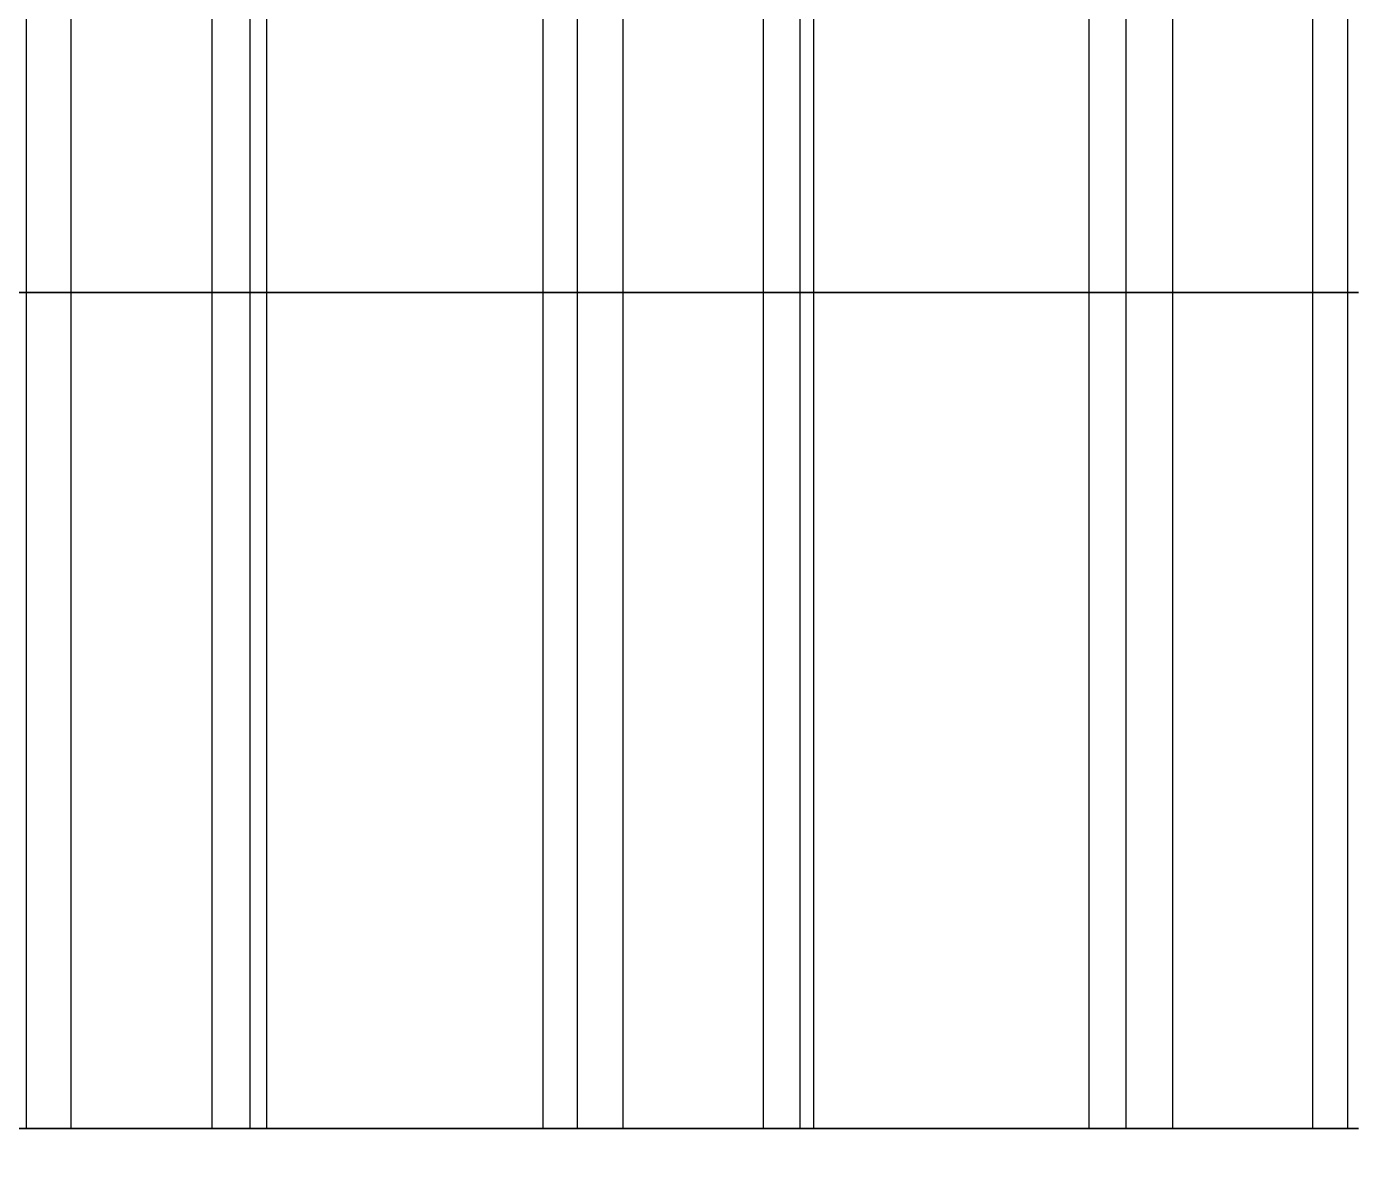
# Model space of a CAD drawing. Extents: x -60 to 60, y 140 to 264.
# Drawn here: x 4.559 to 9.338, y 194.39 to 198.455 of the extents above; entities that cross this region are included whole.
import ezdxf

# ---------------------------------------------------------------- set-up
doc = ezdxf.new("R2010")
doc.units = 0
doc.layers.add('Cut051011', color=7, linetype='CONTINUOUS')

msp = doc.modelspace()

# ---------------------------------------------------------------- linework, layer by layer
at = {"layer": 'Cut051011'}
for p, q in [((4.5591, 197.5, 543.273), (4.5591, 200.5, 543.273)), ((4.5591, 197.5, 543.273), (4.5591, 200.5, 543.273)), ((4.5591, 197.5, 656.727), (4.5591, 200.5, 656.727)), ((4.5591, 197.5, 656.727), (4.5591, 200.5, 656.727)), ((4.71837, 197.5, 543.154), (4.71837, 200.5, 543.154)), ((4.71837, 197.5, 543.154), (4.71837, 200.5, 543.154)), ((4.71837, 197.5, 656.846), (4.71837, 200.5, 656.846)), ((4.71837, 197.5, 656.846), (4.71837, 200.5, 656.846)), ((5.22457, 197.5, 543.198), (5.22457, 200.5, 543.198)), ((5.22457, 197.5, 543.198), (5.22457, 200.5, 543.198)), ((5.22457, 197.5, 656.802), (5.22457, 200.5, 656.802)), ((5.22457, 197.5, 656.802), (5.22457, 200.5, 656.802)), ((5.36076, 197.5, 543.343), (5.36076, 200.5, 543.343)), ((5.36076, 197.5, 543.343), (5.36076, 200.5, 543.343)), ((5.36076, 197.5, 656.657), (5.36076, 200.5, 656.657)), ((5.36076, 197.5, 656.657), (5.36076, 200.5, 656.657)), ((5.42054, 197.5, 543.654), (5.42054, 200.5, 543.654)), ((5.42054, 197.5, 543.654), (5.42054, 200.5, 543.654)), ((5.42054, 197.5, 656.346), (5.42054, 200.5, 656.346)), ((5.42054, 197.5, 656.346), (5.42054, 200.5, 656.346)), ((6.41283, 197.5, 543.759), (6.41283, 200.5, 543.759)), ((6.41283, 197.5, 543.759), (6.41283, 200.5, 543.759)), ((6.41283, 197.5, 656.241), (6.41283, 200.5, 656.241)), ((6.41283, 197.5, 656.241), (6.41283, 200.5, 656.241)), ((6.53608, 197.5, 543.466), (6.53608, 200.5, 543.466)), ((6.53608, 197.5, 543.466), (6.53608, 200.5, 543.466)), ((6.53608, 197.5, 656.534), (6.53608, 200.5, 656.534)), ((6.53608, 197.5, 656.534), (6.53608, 200.5, 656.534)), ((6.69941, 197.5, 543.353), (6.69941, 200.5, 543.353)), ((6.69941, 197.5, 543.353), (6.69941, 200.5, 543.353)), ((6.69941, 197.5, 656.647), (6.69941, 200.5, 656.647)), ((6.69941, 197.5, 656.647), (6.69941, 200.5, 656.647)), ((7.20374, 197.5, 543.415), (7.20374, 200.5, 543.415)), ((7.20374, 197.5, 543.415), (7.20374, 200.5, 543.415)), ((7.20374, 197.5, 656.585), (7.20374, 200.5, 656.585)), ((7.20374, 197.5, 656.585), (7.20374, 200.5, 656.585)), ((7.3348, 197.5, 543.564), (7.3348, 200.5, 543.564)), ((7.3348, 197.5, 543.564), (7.3348, 200.5, 543.564)), ((7.3348, 197.5, 656.436), (7.3348, 200.5, 656.436)), ((7.3348, 197.5, 656.436), (7.3348, 200.5, 656.436)), ((7.38367, 197.5, 543.878), (7.38367, 200.5, 543.878)), ((7.38367, 197.5, 543.878), (7.38367, 200.5, 543.878)), ((7.38367, 197.5, 656.122), (7.38367, 200.5, 656.122)), ((7.38367, 197.5, 656.122), (7.38367, 200.5, 656.122)), ((8.37172, 197.5, 544.017), (8.37172, 200.5, 544.017)), ((8.37172, 197.5, 544.017), (8.37172, 200.5, 544.017)), ((8.37172, 197.5, 655.983), (8.37172, 200.5, 655.983)), ((8.37172, 197.5, 655.983), (8.37172, 200.5, 655.983)), ((8.50509, 197.5, 543.729), (8.50509, 200.5, 543.729)), ((8.50509, 197.5, 543.729), (8.50509, 200.5, 543.729)), ((8.50509, 197.5, 656.271), (8.50509, 200.5, 656.271)), ((8.50509, 197.5, 656.271), (8.50509, 200.5, 656.271)), ((8.67228, 197.5, 543.621), (8.67228, 200.5, 543.621)), ((8.67228, 197.5, 543.621), (8.67228, 200.5, 543.621)), ((8.67228, 197.5, 656.379), (8.67228, 200.5, 656.379)), ((8.67228, 197.5, 656.379), (8.67228, 200.5, 656.379)), ((9.17415, 197.5, 543.701), (9.17415, 200.5, 543.701)), ((9.17415, 197.5, 543.701), (9.17415, 200.5, 543.701)), ((9.17415, 197.5, 656.299), (9.17415, 200.5, 656.299)), ((9.17415, 197.5, 656.299), (9.17415, 200.5, 656.299)), ((9.2999, 197.5, 543.855), (9.2999, 200.5, 543.855)), ((9.2999, 197.5, 543.855), (9.2999, 200.5, 543.855)), ((9.2999, 197.5, 656.145), (9.2999, 200.5, 656.145)), ((9.2999, 197.5, 656.145), (9.2999, 200.5, 656.145)), ((4.5591, 194.5, 543.273), (4.5591, 197.5, 543.273)), ((4.5591, 194.5, 543.273), (4.5591, 197.5, 543.273)), ((4.5591, 194.5, 656.727), (4.5591, 197.5, 656.727)), ((4.5591, 194.5, 656.727), (4.5591, 197.5, 656.727)), ((4.71837, 194.5, 543.154), (4.71837, 197.5, 543.154)), ((4.71837, 194.5, 543.154), (4.71837, 197.5, 543.154)), ((4.71837, 194.5, 656.846), (4.71837, 197.5, 656.846)), ((4.71837, 194.5, 656.846), (4.71837, 197.5, 656.846)), ((5.22457, 194.5, 543.198), (5.22457, 197.5, 543.198)), ((5.22457, 194.5, 543.198), (5.22457, 197.5, 543.198)), ((5.22457, 194.5, 656.802), (5.22457, 197.5, 656.802)), ((5.22457, 194.5, 656.802), (5.22457, 197.5, 656.802)), ((5.36076, 194.5, 543.343), (5.36076, 197.5, 543.343)), ((5.36076, 194.5, 543.343), (5.36076, 197.5, 543.343)), ((5.36076, 194.5, 656.657), (5.36076, 197.5, 656.657)), ((5.36076, 194.5, 656.657), (5.36076, 197.5, 656.657)), ((5.42054, 194.5, 543.654), (5.42054, 197.5, 543.654)), ((5.42054, 194.5, 543.654), (5.42054, 197.5, 543.654)), ((5.42054, 194.5, 656.346), (5.42054, 197.5, 656.346)), ((5.42054, 194.5, 656.346), (5.42054, 197.5, 656.346)), ((6.41283, 194.5, 543.759), (6.41283, 197.5, 543.759)), ((6.41283, 194.5, 543.759), (6.41283, 197.5, 543.759)), ((6.41283, 194.5, 656.241), (6.41283, 197.5, 656.241)), ((6.41283, 194.5, 656.241), (6.41283, 197.5, 656.241)), ((6.53608, 194.5, 543.466), (6.53608, 197.5, 543.466)), ((6.53608, 194.5, 543.466), (6.53608, 197.5, 543.466)), ((6.53608, 194.5, 656.534), (6.53608, 197.5, 656.534)), ((6.53608, 194.5, 656.534), (6.53608, 197.5, 656.534)), ((6.69941, 194.5, 543.353), (6.69941, 197.5, 543.353)), ((6.69941, 194.5, 543.353), (6.69941, 197.5, 543.353)), ((6.69941, 194.5, 656.647), (6.69941, 197.5, 656.647)), ((6.69941, 194.5, 656.647), (6.69941, 197.5, 656.647)), ((7.20374, 194.5, 543.415), (7.20374, 197.5, 543.415)), ((7.20374, 194.5, 543.415), (7.20374, 197.5, 543.415)), ((7.20374, 194.5, 656.585), (7.20374, 197.5, 656.585)), ((7.20374, 194.5, 656.585), (7.20374, 197.5, 656.585)), ((7.3348, 194.5, 543.564), (7.3348, 197.5, 543.564)), ((7.3348, 194.5, 543.564), (7.3348, 197.5, 543.564)), ((7.3348, 194.5, 656.436), (7.3348, 197.5, 656.436)), ((7.3348, 194.5, 656.436), (7.3348, 197.5, 656.436)), ((7.38367, 194.5, 543.878), (7.38367, 197.5, 543.878)), ((7.38367, 194.5, 543.878), (7.38367, 197.5, 543.878)), ((7.38367, 194.5, 656.122), (7.38367, 197.5, 656.122)), ((7.38367, 194.5, 656.122), (7.38367, 197.5, 656.122)), ((8.37172, 194.5, 544.017), (8.37172, 197.5, 544.017)), ((8.37172, 194.5, 544.017), (8.37172, 197.5, 544.017)), ((8.37172, 194.5, 655.983), (8.37172, 197.5, 655.983)), ((8.37172, 194.5, 655.983), (8.37172, 197.5, 655.983)), ((8.50509, 194.5, 543.729), (8.50509, 197.5, 543.729)), ((8.50509, 194.5, 543.729), (8.50509, 197.5, 543.729)), ((8.50509, 194.5, 656.271), (8.50509, 197.5, 656.271)), ((8.50509, 194.5, 656.271), (8.50509, 197.5, 656.271)), ((8.67228, 194.5, 543.621), (8.67228, 197.5, 543.621)), ((8.67228, 194.5, 543.621), (8.67228, 197.5, 543.621)), ((8.67228, 194.5, 656.379), (8.67228, 197.5, 656.379)), ((8.67228, 194.5, 656.379), (8.67228, 197.5, 656.379)), ((9.17415, 194.5, 543.701), (9.17415, 197.5, 543.701)), ((9.17415, 194.5, 543.701), (9.17415, 197.5, 543.701)), ((9.17415, 194.5, 656.299), (9.17415, 197.5, 656.299)), ((9.17415, 194.5, 656.299), (9.17415, 197.5, 656.299)), ((9.2999, 194.5, 543.855), (9.2999, 197.5, 543.855)), ((9.2999, 194.5, 543.855), (9.2999, 197.5, 543.855)), ((9.2999, 194.5, 656.145), (9.2999, 197.5, 656.145)), ((9.2999, 194.5, 656.145), (9.2999, 197.5, 656.145))]:
    msp.add_line(p, q, dxfattribs=at)
for centre in [(0, 203.5), (0, 203.5), (0, 200.5), (0, 200.5)]:
    msp.add_circle(centre, 60, dxfattribs=at)
for points, degree in [([(4.5591, 197.5, 543.273), (4.52625, 197.5, 543.43), (4.44613, 197.5, 543.569)], 2), ([(4.44613, 197.5, 656.431), (4.52625, 197.5, 656.57), (4.5591, 197.5, 656.727)], 2), ([(4.5591, 197.5, 543.273), (4.52625, 197.5, 543.43), (4.44613, 197.5, 543.569)], 2), ([(4.44613, 197.5, 656.431), (4.52625, 197.5, 656.57), (4.5591, 197.5, 656.727)], 2), ([(4.5591, 197.5, 543.273), (4.52625, 197.5, 543.43), (4.44613, 197.5, 543.569)], 2), ([(4.44613, 197.5, 656.431), (4.52625, 197.5, 656.57), (4.5591, 197.5, 656.727)], 2), ([(4.5591, 197.5, 543.273), (4.52625, 197.5, 543.43), (4.44613, 197.5, 543.569)], 2), ([(4.44613, 197.5, 656.431), (4.52625, 197.5, 656.57), (4.5591, 197.5, 656.727)], 2), ([(5.22457, 197.5, 543.198), (4.71837, 197.5, 543.154)], 1), ([(4.71837, 197.5, 656.846), (5.22457, 197.5, 656.802)], 1), ([(5.22457, 197.5, 543.198), (4.71837, 197.5, 543.154)], 1), ([(4.71837, 197.5, 656.846), (5.22457, 197.5, 656.802)], 1), ([(5.22457, 197.5, 543.198), (4.71837, 197.5, 543.154)], 1), ([(4.71837, 197.5, 656.846), (5.22457, 197.5, 656.802)], 1), ([(5.22457, 197.5, 543.198), (4.71837, 197.5, 543.154)], 1), ([(4.71837, 197.5, 656.846), (5.22457, 197.5, 656.802)], 1), ([(5.42054, 197.5, 543.654), (5.36581, 197.5, 543.503), (5.36076, 197.5, 543.343)], 2), ([(5.36076, 197.5, 656.657), (5.36581, 197.5, 656.497), (5.42054, 197.5, 656.346)], 2), ([(5.42054, 197.5, 543.654), (5.36581, 197.5, 543.503), (5.36076, 197.5, 543.343)], 2), ([(5.36076, 197.5, 656.657), (5.36581, 197.5, 656.497), (5.42054, 197.5, 656.346)], 2), ([(5.42054, 197.5, 543.654), (5.36581, 197.5, 543.503), (5.36076, 197.5, 543.343)], 2), ([(5.36076, 197.5, 656.657), (5.36581, 197.5, 656.497), (5.42054, 197.5, 656.346)], 2), ([(5.42054, 197.5, 543.654), (5.36581, 197.5, 543.503), (5.36076, 197.5, 543.343)], 2), ([(5.36076, 197.5, 656.657), (5.36581, 197.5, 656.497), (5.42054, 197.5, 656.346)], 2), ([(6.53608, 197.5, 543.466), (6.49776, 197.5, 543.622), (6.41283, 197.5, 543.759)], 2), ([(6.41283, 197.5, 656.241), (6.49776, 197.5, 656.378), (6.53608, 197.5, 656.534)], 2), ([(6.53608, 197.5, 543.466), (6.49776, 197.5, 543.622), (6.41283, 197.5, 543.759)], 2), ([(6.41283, 197.5, 656.241), (6.49776, 197.5, 656.378), (6.53608, 197.5, 656.534)], 2), ([(6.53608, 197.5, 543.466), (6.49776, 197.5, 543.622), (6.41283, 197.5, 543.759)], 2), ([(6.41283, 197.5, 656.241), (6.49776, 197.5, 656.378), (6.53608, 197.5, 656.534)], 2), ([(6.53608, 197.5, 543.466), (6.49776, 197.5, 543.622), (6.41283, 197.5, 543.759)], 2), ([(6.41283, 197.5, 656.241), (6.49776, 197.5, 656.378), (6.53608, 197.5, 656.534)], 2), ([(7.20374, 197.5, 543.415), (6.69941, 197.5, 543.353)], 1), ([(6.69941, 197.5, 656.647), (7.20374, 197.5, 656.585)], 1), ([(7.20374, 197.5, 543.415), (6.69941, 197.5, 543.353)], 1), ([(6.69941, 197.5, 656.647), (7.20374, 197.5, 656.585)], 1), ([(7.20374, 197.5, 543.415), (6.69941, 197.5, 543.353)], 1), ([(6.69941, 197.5, 656.647), (7.20374, 197.5, 656.585)], 1), ([(7.20374, 197.5, 543.415), (6.69941, 197.5, 543.353)], 1), ([(6.69941, 197.5, 656.647), (7.20374, 197.5, 656.585)], 1), ([(7.38367, 197.5, 543.878), (7.33424, 197.5, 543.725), (7.3348, 197.5, 543.564)], 2), ([(7.3348, 197.5, 656.436), (7.33424, 197.5, 656.275), (7.38367, 197.5, 656.122)], 2), ([(7.38367, 197.5, 543.878), (7.33424, 197.5, 543.725), (7.3348, 197.5, 543.564)], 2), ([(7.3348, 197.5, 656.436), (7.33424, 197.5, 656.275), (7.38367, 197.5, 656.122)], 2), ([(7.38367, 197.5, 543.878), (7.33424, 197.5, 543.725), (7.3348, 197.5, 543.564)], 2), ([(7.3348, 197.5, 656.436), (7.33424, 197.5, 656.275), (7.38367, 197.5, 656.122)], 2), ([(7.38367, 197.5, 543.878), (7.33424, 197.5, 543.725), (7.3348, 197.5, 543.564)], 2), ([(7.3348, 197.5, 656.436), (7.33424, 197.5, 656.275), (7.38367, 197.5, 656.122)], 2), ([(8.50509, 197.5, 543.729), (8.46136, 197.5, 543.883), (8.37172, 197.5, 544.017)], 2), ([(8.37172, 197.5, 655.983), (8.46136, 197.5, 656.117), (8.50509, 197.5, 656.271)], 2), ([(8.50509, 197.5, 543.729), (8.46136, 197.5, 543.883), (8.37172, 197.5, 544.017)], 2), ([(8.37172, 197.5, 655.983), (8.46136, 197.5, 656.117), (8.50509, 197.5, 656.271)], 2), ([(8.50509, 197.5, 543.729), (8.46136, 197.5, 543.883), (8.37172, 197.5, 544.017)], 2), ([(8.37172, 197.5, 655.983), (8.46136, 197.5, 656.117), (8.50509, 197.5, 656.271)], 2), ([(8.50509, 197.5, 543.729), (8.46136, 197.5, 543.883), (8.37172, 197.5, 544.017)], 2), ([(8.37172, 197.5, 655.983), (8.46136, 197.5, 656.117), (8.50509, 197.5, 656.271)], 2), ([(9.17415, 197.5, 543.701), (8.67228, 197.5, 543.621)], 1), ([(8.67228, 197.5, 656.379), (9.17415, 197.5, 656.299)], 1), ([(9.17415, 197.5, 543.701), (8.67228, 197.5, 543.621)], 1), ([(8.67228, 197.5, 656.379), (9.17415, 197.5, 656.299)], 1), ([(9.17415, 197.5, 543.701), (8.67228, 197.5, 543.621)], 1), ([(8.67228, 197.5, 656.379), (9.17415, 197.5, 656.299)], 1), ([(9.17415, 197.5, 543.701), (8.67228, 197.5, 543.621)], 1), ([(8.67228, 197.5, 656.379), (9.17415, 197.5, 656.299)], 1), ([(9.33781, 197.5, 544.17), (9.29374, 197.5, 544.015), (9.2999, 197.5, 543.855)], 2), ([(9.2999, 197.5, 656.145), (9.29374, 197.5, 655.985), (9.33781, 197.5, 655.83)], 2), ([(9.33781, 197.5, 544.17), (9.29374, 197.5, 544.015), (9.2999, 197.5, 543.855)], 2), ([(9.2999, 197.5, 656.145), (9.29374, 197.5, 655.985), (9.33781, 197.5, 655.83)], 2), ([(9.33781, 197.5, 544.17), (9.29374, 197.5, 544.015), (9.2999, 197.5, 543.855)], 2), ([(9.2999, 197.5, 656.145), (9.29374, 197.5, 655.985), (9.33781, 197.5, 655.83)], 2), ([(9.33781, 197.5, 544.17), (9.29374, 197.5, 544.015), (9.2999, 197.5, 543.855)], 2), ([(9.2999, 197.5, 656.145), (9.29374, 197.5, 655.985), (9.33781, 197.5, 655.83)], 2), ([(4.5591, 194.5, 543.273), (4.52625, 194.5, 543.43), (4.44613, 194.5, 543.569)], 2), ([(4.44613, 194.5, 656.431), (4.52625, 194.5, 656.57), (4.5591, 194.5, 656.727)], 2), ([(4.5591, 194.5, 543.273), (4.52625, 194.5, 543.43), (4.44613, 194.5, 543.569)], 2), ([(4.44613, 194.5, 656.431), (4.52625, 194.5, 656.57), (4.5591, 194.5, 656.727)], 2), ([(5.22457, 194.5, 543.198), (4.71837, 194.5, 543.154)], 1), ([(4.71837, 194.5, 656.846), (5.22457, 194.5, 656.802)], 1), ([(5.22457, 194.5, 543.198), (4.71837, 194.5, 543.154)], 1), ([(4.71837, 194.5, 656.846), (5.22457, 194.5, 656.802)], 1), ([(5.42054, 194.5, 543.654), (5.36581, 194.5, 543.503), (5.36076, 194.5, 543.343)], 2), ([(5.36076, 194.5, 656.657), (5.36581, 194.5, 656.497), (5.42054, 194.5, 656.346)], 2), ([(5.42054, 194.5, 543.654), (5.36581, 194.5, 543.503), (5.36076, 194.5, 543.343)], 2), ([(5.36076, 194.5, 656.657), (5.36581, 194.5, 656.497), (5.42054, 194.5, 656.346)], 2), ([(6.53608, 194.5, 543.466), (6.49776, 194.5, 543.622), (6.41283, 194.5, 543.759)], 2), ([(6.41283, 194.5, 656.241), (6.49776, 194.5, 656.378), (6.53608, 194.5, 656.534)], 2), ([(6.53608, 194.5, 543.466), (6.49776, 194.5, 543.622), (6.41283, 194.5, 543.759)], 2), ([(6.41283, 194.5, 656.241), (6.49776, 194.5, 656.378), (6.53608, 194.5, 656.534)], 2), ([(7.20374, 194.5, 543.415), (6.69941, 194.5, 543.353)], 1), ([(6.69941, 194.5, 656.647), (7.20374, 194.5, 656.585)], 1), ([(7.20374, 194.5, 543.415), (6.69941, 194.5, 543.353)], 1), ([(6.69941, 194.5, 656.647), (7.20374, 194.5, 656.585)], 1), ([(7.38367, 194.5, 543.878), (7.33424, 194.5, 543.725), (7.3348, 194.5, 543.564)], 2), ([(7.3348, 194.5, 656.436), (7.33424, 194.5, 656.275), (7.38367, 194.5, 656.122)], 2), ([(7.38367, 194.5, 543.878), (7.33424, 194.5, 543.725), (7.3348, 194.5, 543.564)], 2), ([(7.3348, 194.5, 656.436), (7.33424, 194.5, 656.275), (7.38367, 194.5, 656.122)], 2), ([(8.50509, 194.5, 543.729), (8.46136, 194.5, 543.883), (8.37172, 194.5, 544.017)], 2), ([(8.37172, 194.5, 655.983), (8.46136, 194.5, 656.117), (8.50509, 194.5, 656.271)], 2), ([(8.50509, 194.5, 543.729), (8.46136, 194.5, 543.883), (8.37172, 194.5, 544.017)], 2), ([(8.37172, 194.5, 655.983), (8.46136, 194.5, 656.117), (8.50509, 194.5, 656.271)], 2), ([(9.17415, 194.5, 543.701), (8.67228, 194.5, 543.621)], 1), ([(8.67228, 194.5, 656.379), (9.17415, 194.5, 656.299)], 1), ([(9.17415, 194.5, 543.701), (8.67228, 194.5, 543.621)], 1), ([(8.67228, 194.5, 656.379), (9.17415, 194.5, 656.299)], 1), ([(9.33781, 194.5, 544.17), (9.29374, 194.5, 544.015), (9.2999, 194.5, 543.855)], 2), ([(9.2999, 194.5, 656.145), (9.29374, 194.5, 655.985), (9.33781, 194.5, 655.83)], 2), ([(9.33781, 194.5, 544.17), (9.29374, 194.5, 544.015), (9.2999, 194.5, 543.855)], 2), ([(9.2999, 194.5, 656.145), (9.29374, 194.5, 655.985), (9.33781, 194.5, 655.83)], 2)]:
    msp.add_open_spline(points, degree=degree, dxfattribs=at)
for points, degree, knots in [([(4.71837, 197.5, 543.154), (4.66544, 197.5, 543.149), (4.6162, 197.5, 543.183), (4.56937, 197.5, 543.221), (4.5591, 197.5, 543.273)], 2, [0, 0, 0, 0.724386, 0.724386, 1.44877, 1.44877, 1.44877]), ([(4.5591, 197.5, 656.727), (4.56937, 197.5, 656.779), (4.6162, 197.5, 656.817), (4.66544, 197.5, 656.851), (4.71837, 197.5, 656.846)], 2, [0, 0, 0, 0.724386, 0.724386, 1.44877, 1.44877, 1.44877]), ([(4.71837, 197.5, 543.154), (4.66544, 197.5, 543.149), (4.6162, 197.5, 543.183), (4.56937, 197.5, 543.221), (4.5591, 197.5, 543.273)], 2, [0, 0, 0, 0.724386, 0.724386, 1.44877, 1.44877, 1.44877]), ([(4.5591, 197.5, 656.727), (4.56937, 197.5, 656.779), (4.6162, 197.5, 656.817), (4.66544, 197.5, 656.851), (4.71837, 197.5, 656.846)], 2, [0, 0, 0, 0.724386, 0.724386, 1.44877, 1.44877, 1.44877]), ([(4.71837, 197.5, 543.154), (4.66544, 197.5, 543.149), (4.6162, 197.5, 543.183), (4.56937, 197.5, 543.221), (4.5591, 197.5, 543.273)], 2, [0, 0, 0, 0.724386, 0.724386, 1.44877, 1.44877, 1.44877]), ([(4.5591, 197.5, 656.727), (4.56937, 197.5, 656.779), (4.6162, 197.5, 656.817), (4.66544, 197.5, 656.851), (4.71837, 197.5, 656.846)], 2, [0, 0, 0, 0.724386, 0.724386, 1.44877, 1.44877, 1.44877]), ([(4.71837, 197.5, 543.154), (4.66544, 197.5, 543.149), (4.6162, 197.5, 543.183), (4.56937, 197.5, 543.221), (4.5591, 197.5, 543.273)], 2, [0, 0, 0, 0.724386, 0.724386, 1.44877, 1.44877, 1.44877]), ([(4.5591, 197.5, 656.727), (4.56937, 197.5, 656.779), (4.6162, 197.5, 656.817), (4.66544, 197.5, 656.851), (4.71837, 197.5, 656.846)], 2, [0, 0, 0, 0.724386, 0.724386, 1.44877, 1.44877, 1.44877]), ([(5.36076, 197.5, 543.343), (5.3597, 197.5, 543.29), (5.3201, 197.5, 543.245), (5.27756, 197.5, 543.202), (5.22457, 197.5, 543.198)], 2, [0, 0, 0, 0.724386, 0.724386, 1.44877, 1.44877, 1.44877]), ([(5.22457, 197.5, 656.802), (5.27756, 197.5, 656.798), (5.3201, 197.5, 656.755), (5.3597, 197.5, 656.71), (5.36076, 197.5, 656.657)], 2, [0, 0, 0, 0.724386, 0.724386, 1.44877, 1.44877, 1.44877]), ([(5.36076, 197.5, 543.343), (5.3597, 197.5, 543.29), (5.3201, 197.5, 543.245), (5.27756, 197.5, 543.202), (5.22457, 197.5, 543.198)], 2, [0, 0, 0, 0.724386, 0.724386, 1.44877, 1.44877, 1.44877]), ([(5.22457, 197.5, 656.802), (5.27756, 197.5, 656.798), (5.3201, 197.5, 656.755), (5.3597, 197.5, 656.71), (5.36076, 197.5, 656.657)], 2, [0, 0, 0, 0.724386, 0.724386, 1.44877, 1.44877, 1.44877]), ([(5.36076, 197.5, 543.343), (5.3597, 197.5, 543.29), (5.3201, 197.5, 543.245), (5.27756, 197.5, 543.202), (5.22457, 197.5, 543.198)], 2, [0, 0, 0, 0.724386, 0.724386, 1.44877, 1.44877, 1.44877]), ([(5.22457, 197.5, 656.802), (5.27756, 197.5, 656.798), (5.3201, 197.5, 656.755), (5.3597, 197.5, 656.71), (5.36076, 197.5, 656.657)], 2, [0, 0, 0, 0.724386, 0.724386, 1.44877, 1.44877, 1.44877]), ([(5.36076, 197.5, 543.343), (5.3597, 197.5, 543.29), (5.3201, 197.5, 543.245), (5.27756, 197.5, 543.202), (5.22457, 197.5, 543.198)], 2, [0, 0, 0, 0.724386, 0.724386, 1.44877, 1.44877, 1.44877]), ([(5.22457, 197.5, 656.802), (5.27756, 197.5, 656.798), (5.3201, 197.5, 656.755), (5.3597, 197.5, 656.71), (5.36076, 197.5, 656.657)], 2, [0, 0, 0, 0.724386, 0.724386, 1.44877, 1.44877, 1.44877]), ([(6.41283, 197.5, 543.759), (6.36914, 197.5, 543.829), (6.30152, 197.5, 543.901), (6.2087, 197.5, 543.951), (6.11678, 197.5, 544.002), (5.99944, 197.5, 544.029), (5.88409, 197.5, 544.017), (5.76863, 197.5, 544.005), (5.65942, 197.5, 543.954), (5.58013, 197.5, 543.885), (5.49989, 197.5, 543.816), (5.44866, 197.5, 543.732), (5.42054, 197.5, 543.654)], 3, [0, 0, 0, 0, 0.558599, 0.558599, 0.558599, 1.1172, 1.1172, 1.1172, 1.6758, 1.6758, 1.6758, 2.2344, 2.2344, 2.2344, 2.2344]), ([(5.42054, 197.5, 656.346), (5.44866, 197.5, 656.268), (5.49989, 197.5, 656.184), (5.58013, 197.5, 656.115), (5.65942, 197.5, 656.046), (5.76863, 197.5, 655.995), (5.88409, 197.5, 655.983), (5.99944, 197.5, 655.971), (6.11678, 197.5, 655.998), (6.2087, 197.5, 656.049), (6.30152, 197.5, 656.099), (6.36914, 197.5, 656.171), (6.41283, 197.5, 656.241)], 3, [0, 0, 0, 0, 0.558599, 0.558599, 0.558599, 1.1172, 1.1172, 1.1172, 1.6758, 1.6758, 1.6758, 2.2344, 2.2344, 2.2344, 2.2344]), ([(6.41283, 197.5, 543.759), (6.36914, 197.5, 543.829), (6.30152, 197.5, 543.901), (6.2087, 197.5, 543.951), (6.11678, 197.5, 544.002), (5.99944, 197.5, 544.029), (5.88409, 197.5, 544.017), (5.76863, 197.5, 544.005), (5.65942, 197.5, 543.954), (5.58013, 197.5, 543.885), (5.49989, 197.5, 543.816), (5.44866, 197.5, 543.732), (5.42054, 197.5, 543.654)], 3, [0, 0, 0, 0, 0.558599, 0.558599, 0.558599, 1.1172, 1.1172, 1.1172, 1.6758, 1.6758, 1.6758, 2.2344, 2.2344, 2.2344, 2.2344]), ([(5.42054, 197.5, 656.346), (5.44866, 197.5, 656.268), (5.49989, 197.5, 656.184), (5.58013, 197.5, 656.115), (5.65942, 197.5, 656.046), (5.76863, 197.5, 655.995), (5.88409, 197.5, 655.983), (5.99944, 197.5, 655.971), (6.11678, 197.5, 655.998), (6.2087, 197.5, 656.049), (6.30152, 197.5, 656.099), (6.36914, 197.5, 656.171), (6.41283, 197.5, 656.241)], 3, [0, 0, 0, 0, 0.558599, 0.558599, 0.558599, 1.1172, 1.1172, 1.1172, 1.6758, 1.6758, 1.6758, 2.2344, 2.2344, 2.2344, 2.2344]), ([(6.41283, 197.5, 543.759), (6.36914, 197.5, 543.829), (6.30152, 197.5, 543.901), (6.2087, 197.5, 543.951), (6.11678, 197.5, 544.002), (5.99944, 197.5, 544.029), (5.88409, 197.5, 544.017), (5.76863, 197.5, 544.005), (5.65942, 197.5, 543.954), (5.58013, 197.5, 543.885), (5.49989, 197.5, 543.816), (5.44866, 197.5, 543.732), (5.42054, 197.5, 543.654)], 3, [0, 0, 0, 0, 0.558599, 0.558599, 0.558599, 1.1172, 1.1172, 1.1172, 1.6758, 1.6758, 1.6758, 2.2344, 2.2344, 2.2344, 2.2344]), ([(5.42054, 197.5, 656.346), (5.44866, 197.5, 656.268), (5.49989, 197.5, 656.184), (5.58013, 197.5, 656.115), (5.65942, 197.5, 656.046), (5.76863, 197.5, 655.995), (5.88409, 197.5, 655.983), (5.99944, 197.5, 655.971), (6.11678, 197.5, 655.998), (6.2087, 197.5, 656.049), (6.30152, 197.5, 656.099), (6.36914, 197.5, 656.171), (6.41283, 197.5, 656.241)], 3, [0, 0, 0, 0, 0.558599, 0.558599, 0.558599, 1.1172, 1.1172, 1.1172, 1.6758, 1.6758, 1.6758, 2.2344, 2.2344, 2.2344, 2.2344]), ([(6.41283, 197.5, 543.759), (6.36914, 197.5, 543.829), (6.30152, 197.5, 543.901), (6.2087, 197.5, 543.951), (6.11678, 197.5, 544.002), (5.99944, 197.5, 544.029), (5.88409, 197.5, 544.017), (5.76863, 197.5, 544.005), (5.65942, 197.5, 543.954), (5.58013, 197.5, 543.885), (5.49989, 197.5, 543.816), (5.44866, 197.5, 543.732), (5.42054, 197.5, 543.654)], 3, [0, 0, 0, 0, 0.558599, 0.558599, 0.558599, 1.1172, 1.1172, 1.1172, 1.6758, 1.6758, 1.6758, 2.2344, 2.2344, 2.2344, 2.2344]), ([(5.42054, 197.5, 656.346), (5.44866, 197.5, 656.268), (5.49989, 197.5, 656.184), (5.58013, 197.5, 656.115), (5.65942, 197.5, 656.046), (5.76863, 197.5, 655.995), (5.88409, 197.5, 655.983), (5.99944, 197.5, 655.971), (6.11678, 197.5, 655.998), (6.2087, 197.5, 656.049), (6.30152, 197.5, 656.099), (6.36914, 197.5, 656.171), (6.41283, 197.5, 656.241)], 3, [0, 0, 0, 0, 0.558599, 0.558599, 0.558599, 1.1172, 1.1172, 1.1172, 1.6758, 1.6758, 1.6758, 2.2344, 2.2344, 2.2344, 2.2344]), ([(6.69941, 197.5, 543.353), (6.64668, 197.5, 543.346), (6.59627, 197.5, 543.379), (6.54816, 197.5, 543.415), (6.53608, 197.5, 543.466)], 2, [0, 0, 0, 0.724386, 0.724386, 1.44877, 1.44877, 1.44877]), ([(6.53608, 197.5, 656.534), (6.54816, 197.5, 656.585), (6.59627, 197.5, 656.621), (6.64668, 197.5, 656.654), (6.69941, 197.5, 656.647)], 2, [0, 0, 0, 0.724386, 0.724386, 1.44877, 1.44877, 1.44877]), ([(6.69941, 197.5, 543.353), (6.64668, 197.5, 543.346), (6.59627, 197.5, 543.379), (6.54816, 197.5, 543.415), (6.53608, 197.5, 543.466)], 2, [0, 0, 0, 0.724386, 0.724386, 1.44877, 1.44877, 1.44877]), ([(6.53608, 197.5, 656.534), (6.54816, 197.5, 656.585), (6.59627, 197.5, 656.621), (6.64668, 197.5, 656.654), (6.69941, 197.5, 656.647)], 2, [0, 0, 0, 0.724386, 0.724386, 1.44877, 1.44877, 1.44877]), ([(6.69941, 197.5, 543.353), (6.64668, 197.5, 543.346), (6.59627, 197.5, 543.379), (6.54816, 197.5, 543.415), (6.53608, 197.5, 543.466)], 2, [0, 0, 0, 0.724386, 0.724386, 1.44877, 1.44877, 1.44877]), ([(6.53608, 197.5, 656.534), (6.54816, 197.5, 656.585), (6.59627, 197.5, 656.621), (6.64668, 197.5, 656.654), (6.69941, 197.5, 656.647)], 2, [0, 0, 0, 0.724386, 0.724386, 1.44877, 1.44877, 1.44877]), ([(6.69941, 197.5, 543.353), (6.64668, 197.5, 543.346), (6.59627, 197.5, 543.379), (6.54816, 197.5, 543.415), (6.53608, 197.5, 543.466)], 2, [0, 0, 0, 0.724386, 0.724386, 1.44877, 1.44877, 1.44877]), ([(6.53608, 197.5, 656.534), (6.54816, 197.5, 656.585), (6.59627, 197.5, 656.621), (6.64668, 197.5, 656.654), (6.69941, 197.5, 656.647)], 2, [0, 0, 0, 0.724386, 0.724386, 1.44877, 1.44877, 1.44877]), ([(7.3348, 197.5, 543.564), (7.3356, 197.5, 543.511), (7.29759, 197.5, 543.465), (7.25655, 197.5, 543.421), (7.20374, 197.5, 543.415)], 2, [0, 0, 0, 0.724386, 0.724386, 1.44877, 1.44877, 1.44877]), ([(7.20374, 197.5, 656.585), (7.25655, 197.5, 656.579), (7.29759, 197.5, 656.535), (7.3356, 197.5, 656.489), (7.3348, 197.5, 656.436)], 2, [0, 0, 0, 0.724386, 0.724386, 1.44877, 1.44877, 1.44877]), ([(7.3348, 197.5, 543.564), (7.3356, 197.5, 543.511), (7.29759, 197.5, 543.465), (7.25655, 197.5, 543.421), (7.20374, 197.5, 543.415)], 2, [0, 0, 0, 0.724386, 0.724386, 1.44877, 1.44877, 1.44877]), ([(7.20374, 197.5, 656.585), (7.25655, 197.5, 656.579), (7.29759, 197.5, 656.535), (7.3356, 197.5, 656.489), (7.3348, 197.5, 656.436)], 2, [0, 0, 0, 0.724386, 0.724386, 1.44877, 1.44877, 1.44877]), ([(7.3348, 197.5, 543.564), (7.3356, 197.5, 543.511), (7.29759, 197.5, 543.465), (7.25655, 197.5, 543.421), (7.20374, 197.5, 543.415)], 2, [0, 0, 0, 0.724386, 0.724386, 1.44877, 1.44877, 1.44877]), ([(7.20374, 197.5, 656.585), (7.25655, 197.5, 656.579), (7.29759, 197.5, 656.535), (7.3356, 197.5, 656.489), (7.3348, 197.5, 656.436)], 2, [0, 0, 0, 0.724386, 0.724386, 1.44877, 1.44877, 1.44877]), ([(7.3348, 197.5, 543.564), (7.3356, 197.5, 543.511), (7.29759, 197.5, 543.465), (7.25655, 197.5, 543.421), (7.20374, 197.5, 543.415)], 2, [0, 0, 0, 0.724386, 0.724386, 1.44877, 1.44877, 1.44877]), ([(7.20374, 197.5, 656.585), (7.25655, 197.5, 656.579), (7.29759, 197.5, 656.535), (7.3356, 197.5, 656.489), (7.3348, 197.5, 656.436)], 2, [0, 0, 0, 0.724386, 0.724386, 1.44877, 1.44877, 1.44877]), ([(8.37172, 197.5, 544.017), (8.3256, 197.5, 544.085), (8.25553, 197.5, 544.155), (8.16098, 197.5, 544.202), (8.06734, 197.5, 544.25), (7.94914, 197.5, 544.273), (7.8343, 197.5, 544.256), (7.71931, 197.5, 544.24), (7.61194, 197.5, 544.186), (7.53511, 197.5, 544.114), (7.45732, 197.5, 544.043), (7.40906, 197.5, 543.957), (7.38367, 197.5, 543.878)], 3, [0, 0, 0, 0, 0.558599, 0.558599, 0.558599, 1.1172, 1.1172, 1.1172, 1.6758, 1.6758, 1.6758, 2.2344, 2.2344, 2.2344, 2.2344]), ([(7.38367, 197.5, 656.122), (7.40906, 197.5, 656.043), (7.45732, 197.5, 655.957), (7.53511, 197.5, 655.886), (7.61194, 197.5, 655.814), (7.71931, 197.5, 655.76), (7.8343, 197.5, 655.744), (7.94914, 197.5, 655.727), (8.06734, 197.5, 655.75), (8.16098, 197.5, 655.798), (8.25553, 197.5, 655.845), (8.3256, 197.5, 655.915), (8.37172, 197.5, 655.983)], 3, [0, 0, 0, 0, 0.558599, 0.558599, 0.558599, 1.1172, 1.1172, 1.1172, 1.6758, 1.6758, 1.6758, 2.2344, 2.2344, 2.2344, 2.2344]), ([(8.37172, 197.5, 544.017), (8.3256, 197.5, 544.085), (8.25553, 197.5, 544.155), (8.16098, 197.5, 544.202), (8.06734, 197.5, 544.25), (7.94914, 197.5, 544.273), (7.8343, 197.5, 544.256), (7.71931, 197.5, 544.24), (7.61194, 197.5, 544.186), (7.53511, 197.5, 544.114), (7.45732, 197.5, 544.043), (7.40906, 197.5, 543.957), (7.38367, 197.5, 543.878)], 3, [0, 0, 0, 0, 0.558599, 0.558599, 0.558599, 1.1172, 1.1172, 1.1172, 1.6758, 1.6758, 1.6758, 2.2344, 2.2344, 2.2344, 2.2344]), ([(7.38367, 197.5, 656.122), (7.40906, 197.5, 656.043), (7.45732, 197.5, 655.957), (7.53511, 197.5, 655.886), (7.61194, 197.5, 655.814), (7.71931, 197.5, 655.76), (7.8343, 197.5, 655.744), (7.94914, 197.5, 655.727), (8.06734, 197.5, 655.75), (8.16098, 197.5, 655.798), (8.25553, 197.5, 655.845), (8.3256, 197.5, 655.915), (8.37172, 197.5, 655.983)], 3, [0, 0, 0, 0, 0.558599, 0.558599, 0.558599, 1.1172, 1.1172, 1.1172, 1.6758, 1.6758, 1.6758, 2.2344, 2.2344, 2.2344, 2.2344]), ([(8.37172, 197.5, 544.017), (8.3256, 197.5, 544.085), (8.25553, 197.5, 544.155), (8.16098, 197.5, 544.202), (8.06734, 197.5, 544.25), (7.94914, 197.5, 544.273), (7.8343, 197.5, 544.256), (7.71931, 197.5, 544.24), (7.61194, 197.5, 544.186), (7.53511, 197.5, 544.114), (7.45732, 197.5, 544.043), (7.40906, 197.5, 543.957), (7.38367, 197.5, 543.878)], 3, [0, 0, 0, 0, 0.558599, 0.558599, 0.558599, 1.1172, 1.1172, 1.1172, 1.6758, 1.6758, 1.6758, 2.2344, 2.2344, 2.2344, 2.2344]), ([(7.38367, 197.5, 656.122), (7.40906, 197.5, 656.043), (7.45732, 197.5, 655.957), (7.53511, 197.5, 655.886), (7.61194, 197.5, 655.814), (7.71931, 197.5, 655.76), (7.8343, 197.5, 655.744), (7.94914, 197.5, 655.727), (8.06734, 197.5, 655.75), (8.16098, 197.5, 655.798), (8.25553, 197.5, 655.845), (8.3256, 197.5, 655.915), (8.37172, 197.5, 655.983)], 3, [0, 0, 0, 0, 0.558599, 0.558599, 0.558599, 1.1172, 1.1172, 1.1172, 1.6758, 1.6758, 1.6758, 2.2344, 2.2344, 2.2344, 2.2344]), ([(8.37172, 197.5, 544.017), (8.3256, 197.5, 544.085), (8.25553, 197.5, 544.155), (8.16098, 197.5, 544.202), (8.06734, 197.5, 544.25), (7.94914, 197.5, 544.273), (7.8343, 197.5, 544.256), (7.71931, 197.5, 544.24), (7.61194, 197.5, 544.186), (7.53511, 197.5, 544.114), (7.45732, 197.5, 544.043), (7.40906, 197.5, 543.957), (7.38367, 197.5, 543.878)], 3, [0, 0, 0, 0, 0.558599, 0.558599, 0.558599, 1.1172, 1.1172, 1.1172, 1.6758, 1.6758, 1.6758, 2.2344, 2.2344, 2.2344, 2.2344]), ([(7.38367, 197.5, 656.122), (7.40906, 197.5, 656.043), (7.45732, 197.5, 655.957), (7.53511, 197.5, 655.886), (7.61194, 197.5, 655.814), (7.71931, 197.5, 655.76), (7.8343, 197.5, 655.744), (7.94914, 197.5, 655.727), (8.06734, 197.5, 655.75), (8.16098, 197.5, 655.798), (8.25553, 197.5, 655.845), (8.3256, 197.5, 655.915), (8.37172, 197.5, 655.983)], 3, [0, 0, 0, 0, 0.558599, 0.558599, 0.558599, 1.1172, 1.1172, 1.1172, 1.6758, 1.6758, 1.6758, 2.2344, 2.2344, 2.2344, 2.2344]), ([(8.67228, 197.5, 543.621), (8.61982, 197.5, 543.613), (8.56831, 197.5, 543.643), (8.51898, 197.5, 543.678), (8.50509, 197.5, 543.729)], 2, [0, 0, 0, 0.724386, 0.724386, 1.44877, 1.44877, 1.44877]), ([(8.50509, 197.5, 656.271), (8.51898, 197.5, 656.322), (8.56831, 197.5, 656.357), (8.61982, 197.5, 656.387), (8.67228, 197.5, 656.379)], 2, [0, 0, 0, 0.724386, 0.724386, 1.44877, 1.44877, 1.44877]), ([(8.67228, 197.5, 543.621), (8.61982, 197.5, 543.613), (8.56831, 197.5, 543.643), (8.51898, 197.5, 543.678), (8.50509, 197.5, 543.729)], 2, [0, 0, 0, 0.724386, 0.724386, 1.44877, 1.44877, 1.44877]), ([(8.50509, 197.5, 656.271), (8.51898, 197.5, 656.322), (8.56831, 197.5, 656.357), (8.61982, 197.5, 656.387), (8.67228, 197.5, 656.379)], 2, [0, 0, 0, 0.724386, 0.724386, 1.44877, 1.44877, 1.44877]), ([(8.67228, 197.5, 543.621), (8.61982, 197.5, 543.613), (8.56831, 197.5, 543.643), (8.51898, 197.5, 543.678), (8.50509, 197.5, 543.729)], 2, [0, 0, 0, 0.724386, 0.724386, 1.44877, 1.44877, 1.44877]), ([(8.50509, 197.5, 656.271), (8.51898, 197.5, 656.322), (8.56831, 197.5, 656.357), (8.61982, 197.5, 656.387), (8.67228, 197.5, 656.379)], 2, [0, 0, 0, 0.724386, 0.724386, 1.44877, 1.44877, 1.44877]), ([(8.67228, 197.5, 543.621), (8.61982, 197.5, 543.613), (8.56831, 197.5, 543.643), (8.51898, 197.5, 543.678), (8.50509, 197.5, 543.729)], 2, [0, 0, 0, 0.724386, 0.724386, 1.44877, 1.44877, 1.44877]), ([(8.50509, 197.5, 656.271), (8.51898, 197.5, 656.322), (8.56831, 197.5, 656.357), (8.61982, 197.5, 656.387), (8.67228, 197.5, 656.379)], 2, [0, 0, 0, 0.724386, 0.724386, 1.44877, 1.44877, 1.44877]), ([(9.2999, 197.5, 543.855), (9.30256, 197.5, 543.802), (9.2662, 197.5, 543.754), (9.22671, 197.5, 543.709), (9.17415, 197.5, 543.701)], 2, [0, 0, 0, 0.724386, 0.724386, 1.44877, 1.44877, 1.44877]), ([(9.17415, 197.5, 656.299), (9.22671, 197.5, 656.291), (9.2662, 197.5, 656.246), (9.30256, 197.5, 656.198), (9.2999, 197.5, 656.145)], 2, [0, 0, 0, 0.724386, 0.724386, 1.44877, 1.44877, 1.44877]), ([(9.2999, 197.5, 543.855), (9.30256, 197.5, 543.802), (9.2662, 197.5, 543.754), (9.22671, 197.5, 543.709), (9.17415, 197.5, 543.701)], 2, [0, 0, 0, 0.724386, 0.724386, 1.44877, 1.44877, 1.44877]), ([(9.17415, 197.5, 656.299), (9.22671, 197.5, 656.291), (9.2662, 197.5, 656.246), (9.30256, 197.5, 656.198), (9.2999, 197.5, 656.145)], 2, [0, 0, 0, 0.724386, 0.724386, 1.44877, 1.44877, 1.44877]), ([(9.2999, 197.5, 543.855), (9.30256, 197.5, 543.802), (9.2662, 197.5, 543.754), (9.22671, 197.5, 543.709), (9.17415, 197.5, 543.701)], 2, [0, 0, 0, 0.724386, 0.724386, 1.44877, 1.44877, 1.44877]), ([(9.17415, 197.5, 656.299), (9.22671, 197.5, 656.291), (9.2662, 197.5, 656.246), (9.30256, 197.5, 656.198), (9.2999, 197.5, 656.145)], 2, [0, 0, 0, 0.724386, 0.724386, 1.44877, 1.44877, 1.44877]), ([(9.2999, 197.5, 543.855), (9.30256, 197.5, 543.802), (9.2662, 197.5, 543.754), (9.22671, 197.5, 543.709), (9.17415, 197.5, 543.701)], 2, [0, 0, 0, 0.724386, 0.724386, 1.44877, 1.44877, 1.44877]), ([(9.17415, 197.5, 656.299), (9.22671, 197.5, 656.291), (9.2662, 197.5, 656.246), (9.30256, 197.5, 656.198), (9.2999, 197.5, 656.145)], 2, [0, 0, 0, 0.724386, 0.724386, 1.44877, 1.44877, 1.44877]), ([(4.71837, 194.5, 543.154), (4.66544, 194.5, 543.149), (4.6162, 194.5, 543.183), (4.56937, 194.5, 543.221), (4.5591, 194.5, 543.273)], 2, [0, 0, 0, 0.724386, 0.724386, 1.44877, 1.44877, 1.44877]), ([(4.5591, 194.5, 656.727), (4.56937, 194.5, 656.779), (4.6162, 194.5, 656.817), (4.66544, 194.5, 656.851), (4.71837, 194.5, 656.846)], 2, [0, 0, 0, 0.724386, 0.724386, 1.44877, 1.44877, 1.44877]), ([(4.71837, 194.5, 543.154), (4.66544, 194.5, 543.149), (4.6162, 194.5, 543.183), (4.56937, 194.5, 543.221), (4.5591, 194.5, 543.273)], 2, [0, 0, 0, 0.724386, 0.724386, 1.44877, 1.44877, 1.44877]), ([(4.5591, 194.5, 656.727), (4.56937, 194.5, 656.779), (4.6162, 194.5, 656.817), (4.66544, 194.5, 656.851), (4.71837, 194.5, 656.846)], 2, [0, 0, 0, 0.724386, 0.724386, 1.44877, 1.44877, 1.44877]), ([(5.36076, 194.5, 543.343), (5.3597, 194.5, 543.29), (5.3201, 194.5, 543.245), (5.27756, 194.5, 543.202), (5.22457, 194.5, 543.198)], 2, [0, 0, 0, 0.724386, 0.724386, 1.44877, 1.44877, 1.44877]), ([(5.22457, 194.5, 656.802), (5.27756, 194.5, 656.798), (5.3201, 194.5, 656.755), (5.3597, 194.5, 656.71), (5.36076, 194.5, 656.657)], 2, [0, 0, 0, 0.724386, 0.724386, 1.44877, 1.44877, 1.44877]), ([(5.36076, 194.5, 543.343), (5.3597, 194.5, 543.29), (5.3201, 194.5, 543.245), (5.27756, 194.5, 543.202), (5.22457, 194.5, 543.198)], 2, [0, 0, 0, 0.724386, 0.724386, 1.44877, 1.44877, 1.44877]), ([(5.22457, 194.5, 656.802), (5.27756, 194.5, 656.798), (5.3201, 194.5, 656.755), (5.3597, 194.5, 656.71), (5.36076, 194.5, 656.657)], 2, [0, 0, 0, 0.724386, 0.724386, 1.44877, 1.44877, 1.44877]), ([(6.41283, 194.5, 543.759), (6.36914, 194.5, 543.829), (6.30152, 194.5, 543.901), (6.2087, 194.5, 543.951), (6.11678, 194.5, 544.002), (5.99944, 194.5, 544.029), (5.88409, 194.5, 544.017), (5.76863, 194.5, 544.005), (5.65942, 194.5, 543.954), (5.58013, 194.5, 543.885), (5.49989, 194.5, 543.816), (5.44866, 194.5, 543.732), (5.42054, 194.5, 543.654)], 3, [0, 0, 0, 0, 0.558599, 0.558599, 0.558599, 1.1172, 1.1172, 1.1172, 1.6758, 1.6758, 1.6758, 2.2344, 2.2344, 2.2344, 2.2344]), ([(5.42054, 194.5, 656.346), (5.44866, 194.5, 656.268), (5.49989, 194.5, 656.184), (5.58013, 194.5, 656.115), (5.65942, 194.5, 656.046), (5.76863, 194.5, 655.995), (5.88409, 194.5, 655.983), (5.99944, 194.5, 655.971), (6.11678, 194.5, 655.998), (6.2087, 194.5, 656.049), (6.30152, 194.5, 656.099), (6.36914, 194.5, 656.171), (6.41283, 194.5, 656.241)], 3, [0, 0, 0, 0, 0.558599, 0.558599, 0.558599, 1.1172, 1.1172, 1.1172, 1.6758, 1.6758, 1.6758, 2.2344, 2.2344, 2.2344, 2.2344]), ([(6.41283, 194.5, 543.759), (6.36914, 194.5, 543.829), (6.30152, 194.5, 543.901), (6.2087, 194.5, 543.951), (6.11678, 194.5, 544.002), (5.99944, 194.5, 544.029), (5.88409, 194.5, 544.017), (5.76863, 194.5, 544.005), (5.65942, 194.5, 543.954), (5.58013, 194.5, 543.885), (5.49989, 194.5, 543.816), (5.44866, 194.5, 543.732), (5.42054, 194.5, 543.654)], 3, [0, 0, 0, 0, 0.558599, 0.558599, 0.558599, 1.1172, 1.1172, 1.1172, 1.6758, 1.6758, 1.6758, 2.2344, 2.2344, 2.2344, 2.2344]), ([(5.42054, 194.5, 656.346), (5.44866, 194.5, 656.268), (5.49989, 194.5, 656.184), (5.58013, 194.5, 656.115), (5.65942, 194.5, 656.046), (5.76863, 194.5, 655.995), (5.88409, 194.5, 655.983), (5.99944, 194.5, 655.971), (6.11678, 194.5, 655.998), (6.2087, 194.5, 656.049), (6.30152, 194.5, 656.099), (6.36914, 194.5, 656.171), (6.41283, 194.5, 656.241)], 3, [0, 0, 0, 0, 0.558599, 0.558599, 0.558599, 1.1172, 1.1172, 1.1172, 1.6758, 1.6758, 1.6758, 2.2344, 2.2344, 2.2344, 2.2344]), ([(6.69941, 194.5, 543.353), (6.64668, 194.5, 543.346), (6.59627, 194.5, 543.379), (6.54816, 194.5, 543.415), (6.53608, 194.5, 543.466)], 2, [0, 0, 0, 0.724386, 0.724386, 1.44877, 1.44877, 1.44877]), ([(6.53608, 194.5, 656.534), (6.54816, 194.5, 656.585), (6.59627, 194.5, 656.621), (6.64668, 194.5, 656.654), (6.69941, 194.5, 656.647)], 2, [0, 0, 0, 0.724386, 0.724386, 1.44877, 1.44877, 1.44877]), ([(6.69941, 194.5, 543.353), (6.64668, 194.5, 543.346), (6.59627, 194.5, 543.379), (6.54816, 194.5, 543.415), (6.53608, 194.5, 543.466)], 2, [0, 0, 0, 0.724386, 0.724386, 1.44877, 1.44877, 1.44877]), ([(6.53608, 194.5, 656.534), (6.54816, 194.5, 656.585), (6.59627, 194.5, 656.621), (6.64668, 194.5, 656.654), (6.69941, 194.5, 656.647)], 2, [0, 0, 0, 0.724386, 0.724386, 1.44877, 1.44877, 1.44877]), ([(7.3348, 194.5, 543.564), (7.3356, 194.5, 543.511), (7.29759, 194.5, 543.465), (7.25655, 194.5, 543.421), (7.20374, 194.5, 543.415)], 2, [0, 0, 0, 0.724386, 0.724386, 1.44877, 1.44877, 1.44877]), ([(7.20374, 194.5, 656.585), (7.25655, 194.5, 656.579), (7.29759, 194.5, 656.535), (7.3356, 194.5, 656.489), (7.3348, 194.5, 656.436)], 2, [0, 0, 0, 0.724386, 0.724386, 1.44877, 1.44877, 1.44877]), ([(7.3348, 194.5, 543.564), (7.3356, 194.5, 543.511), (7.29759, 194.5, 543.465), (7.25655, 194.5, 543.421), (7.20374, 194.5, 543.415)], 2, [0, 0, 0, 0.724386, 0.724386, 1.44877, 1.44877, 1.44877]), ([(7.20374, 194.5, 656.585), (7.25655, 194.5, 656.579), (7.29759, 194.5, 656.535), (7.3356, 194.5, 656.489), (7.3348, 194.5, 656.436)], 2, [0, 0, 0, 0.724386, 0.724386, 1.44877, 1.44877, 1.44877]), ([(8.37172, 194.5, 544.017), (8.3256, 194.5, 544.085), (8.25553, 194.5, 544.155), (8.16098, 194.5, 544.202), (8.06734, 194.5, 544.25), (7.94914, 194.5, 544.273), (7.8343, 194.5, 544.256), (7.71931, 194.5, 544.24), (7.61194, 194.5, 544.186), (7.53511, 194.5, 544.114), (7.45732, 194.5, 544.043), (7.40906, 194.5, 543.957), (7.38367, 194.5, 543.878)], 3, [0, 0, 0, 0, 0.558599, 0.558599, 0.558599, 1.1172, 1.1172, 1.1172, 1.6758, 1.6758, 1.6758, 2.2344, 2.2344, 2.2344, 2.2344]), ([(7.38367, 194.5, 656.122), (7.40906, 194.5, 656.043), (7.45732, 194.5, 655.957), (7.53511, 194.5, 655.886), (7.61194, 194.5, 655.814), (7.71931, 194.5, 655.76), (7.8343, 194.5, 655.744), (7.94914, 194.5, 655.727), (8.06734, 194.5, 655.75), (8.16098, 194.5, 655.798), (8.25553, 194.5, 655.845), (8.3256, 194.5, 655.915), (8.37172, 194.5, 655.983)], 3, [0, 0, 0, 0, 0.558599, 0.558599, 0.558599, 1.1172, 1.1172, 1.1172, 1.6758, 1.6758, 1.6758, 2.2344, 2.2344, 2.2344, 2.2344]), ([(8.37172, 194.5, 544.017), (8.3256, 194.5, 544.085), (8.25553, 194.5, 544.155), (8.16098, 194.5, 544.202), (8.06734, 194.5, 544.25), (7.94914, 194.5, 544.273), (7.8343, 194.5, 544.256), (7.71931, 194.5, 544.24), (7.61194, 194.5, 544.186), (7.53511, 194.5, 544.114), (7.45732, 194.5, 544.043), (7.40906, 194.5, 543.957), (7.38367, 194.5, 543.878)], 3, [0, 0, 0, 0, 0.558599, 0.558599, 0.558599, 1.1172, 1.1172, 1.1172, 1.6758, 1.6758, 1.6758, 2.2344, 2.2344, 2.2344, 2.2344]), ([(7.38367, 194.5, 656.122), (7.40906, 194.5, 656.043), (7.45732, 194.5, 655.957), (7.53511, 194.5, 655.886), (7.61194, 194.5, 655.814), (7.71931, 194.5, 655.76), (7.8343, 194.5, 655.744), (7.94914, 194.5, 655.727), (8.06734, 194.5, 655.75), (8.16098, 194.5, 655.798), (8.25553, 194.5, 655.845), (8.3256, 194.5, 655.915), (8.37172, 194.5, 655.983)], 3, [0, 0, 0, 0, 0.558599, 0.558599, 0.558599, 1.1172, 1.1172, 1.1172, 1.6758, 1.6758, 1.6758, 2.2344, 2.2344, 2.2344, 2.2344]), ([(8.67228, 194.5, 543.621), (8.61982, 194.5, 543.613), (8.56831, 194.5, 543.643), (8.51898, 194.5, 543.678), (8.50509, 194.5, 543.729)], 2, [0, 0, 0, 0.724386, 0.724386, 1.44877, 1.44877, 1.44877]), ([(8.50509, 194.5, 656.271), (8.51898, 194.5, 656.322), (8.56831, 194.5, 656.357), (8.61982, 194.5, 656.387), (8.67228, 194.5, 656.379)], 2, [0, 0, 0, 0.724386, 0.724386, 1.44877, 1.44877, 1.44877]), ([(8.67228, 194.5, 543.621), (8.61982, 194.5, 543.613), (8.56831, 194.5, 543.643), (8.51898, 194.5, 543.678), (8.50509, 194.5, 543.729)], 2, [0, 0, 0, 0.724386, 0.724386, 1.44877, 1.44877, 1.44877]), ([(8.50509, 194.5, 656.271), (8.51898, 194.5, 656.322), (8.56831, 194.5, 656.357), (8.61982, 194.5, 656.387), (8.67228, 194.5, 656.379)], 2, [0, 0, 0, 0.724386, 0.724386, 1.44877, 1.44877, 1.44877]), ([(9.2999, 194.5, 543.855), (9.30256, 194.5, 543.802), (9.2662, 194.5, 543.754), (9.22671, 194.5, 543.709), (9.17415, 194.5, 543.701)], 2, [0, 0, 0, 0.724386, 0.724386, 1.44877, 1.44877, 1.44877]), ([(9.17415, 194.5, 656.299), (9.22671, 194.5, 656.291), (9.2662, 194.5, 656.246), (9.30256, 194.5, 656.198), (9.2999, 194.5, 656.145)], 2, [0, 0, 0, 0.724386, 0.724386, 1.44877, 1.44877, 1.44877]), ([(9.2999, 194.5, 543.855), (9.30256, 194.5, 543.802), (9.2662, 194.5, 543.754), (9.22671, 194.5, 543.709), (9.17415, 194.5, 543.701)], 2, [0, 0, 0, 0.724386, 0.724386, 1.44877, 1.44877, 1.44877]), ([(9.17415, 194.5, 656.299), (9.22671, 194.5, 656.291), (9.2662, 194.5, 656.246), (9.30256, 194.5, 656.198), (9.2999, 194.5, 656.145)], 2, [0, 0, 0, 0.724386, 0.724386, 1.44877, 1.44877, 1.44877])]:
    msp.add_open_spline(points, degree=degree, knots=knots, dxfattribs=at)

doc.saveas('drawing.dxf')
